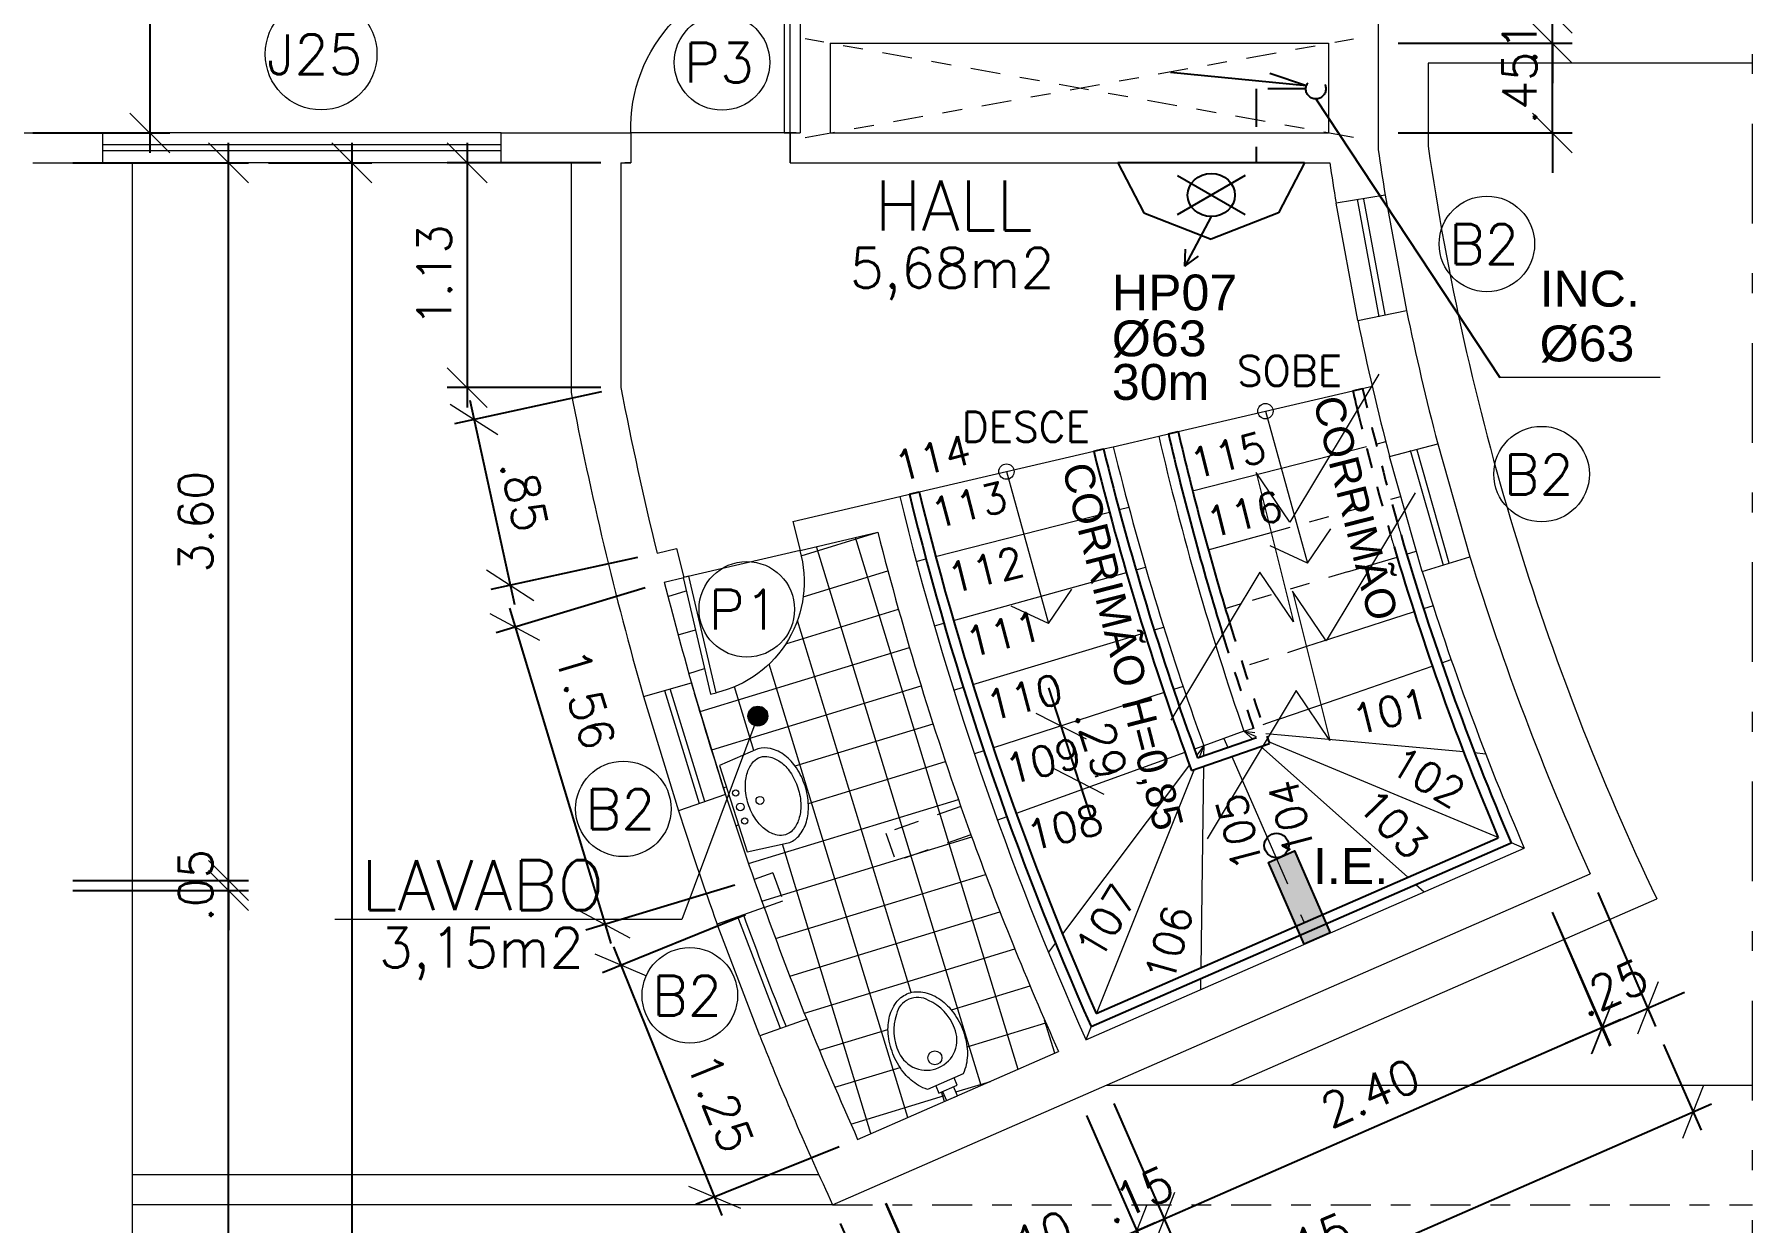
# Model space of a CAD drawing. Header units: millimetres. Extents: x 521 to 1055, y 261 to 520.
# Drawn here: x 581.7 to 590.32, y 303.7 to 309.66 of the extents above; entities that cross this region are included whole.
import ezdxf
from ezdxf.enums import TextEntityAlignment as Align

# ---------------------------------------------------------------- set-up
doc = ezdxf.new("R2010")
doc.units = ezdxf.units.MM
for name, pattern in [('CONTINU', [0]), ('DASHDOT', [1, 0.5, -0.25, 0, -0.25]), ('DASHDOTX2', [2, 1, -0.5, 0, -0.5]), ('DIVIDE2', [15.875, 6.35, -3.175, 0, -3.175, 0, -3.175]), ('HIDDEN', [9.525, 6.35, -3.175])]:
    doc.linetypes.add(name, pattern=pattern)
doc.layers.add('0.1', color=8, linetype='Continuous', lineweight=13)
doc.layers.add('ppci', color=8, linetype='Continuous')
doc.styles.add('80X50', font='romans.shx')
doc.styles.add('ROMANS', font='romans')
doc.styles.get("Standard").update_dxf_attribs({"font": 'romans.shx'})
doc.styles.add('STYLE1', font='sanss___.ttf')
doc.dimstyles.new('Fares Eng - 50', dxfattribs={"dimscale": 2, "dimtxt": 0.085, "dimasz": 0.1, "dimexe": 0.05, "dimexo": 0.05, "dimgap": 0.04, "dimtad": 1, "dimzin": 4, "dimdsep": 46, "dimtxsty": 'ROMANS', "dimblk1": 'OBLIQUE', "dimblk2": 'OBLIQUE', "dimsah": 1, "dimcen": 0.05, "dimdle": 0.05, "dimclrd": 8, "dimclre": 8, "dimclrt": 8, "dimaunit": 1, "dimadec": 0, "dimazin": 0, "dimtfac": 1, "dimtix": 1, "dimtmove": 2, "dimatfit": 0, "dimldrblk": 'OPEN90', "dimfxl": 1, "dimtolj": 1, "dimtzin": 0, "dimarcsym": 0})

# ---------------------------------------------------------------- blocks, each defined once
blk = doc.blocks.new('_OBLIQUE')
at = {"color": 0, "linetype": 'ByBlock'}
blk.add_line((-0.5, -0.5), (0.5, 0.5), dxfattribs=at)
blk = doc.blocks.new('*D1371')
at = {"layer": '0.1', "color": 8, "linetype": 'CONTINU', "lineweight": -2, "transparency": 16777216}
for p, q in [((586.8464, 306.1902), (586.7849, 306.3806)), ((586.9276, 306.2164), (586.9416, 306.221)), ((586.937, 305.9098), (586.8464, 306.1902)), ((586.937, 305.9098), (586.9984, 305.7195)), ((587.0181, 305.936), (587.0321, 305.9405))]:
    blk.add_line(p, q, dxfattribs=at)
at = {"layer": 'DEFPOINTS', "color": 0, "linetype": 'CONTINU', "lineweight": -2, "transparency": 16777216}
for p in [(586.8324, 306.1857), (586.8464, 306.1902), (586.923, 305.9053)]:
    blk.add_point(p, dxfattribs=at)
at = {"layer": '0.1', "color": 8, "linetype": 'CONTINU', "lineweight": -2, "transparency": 16777216, "xscale": 0.2, "yscale": 0.2, "zscale": 0.2}
for p, rotation in [((586.8464, 306.1902), 287.8981106747853), ((586.937, 305.9098), 107.8981106747853)]:
    blk.add_blockref('_OBLIQUE', p, dxfattribs=dict(at, rotation=rotation))
at = {"layer": '0.1', "color": 8, "linetype": 'CONTINU', "transparency": 16777216, "insert": (587.0487, 306.1007), "char_height": 0.17, "attachment_point": 5, "rotation": 287.89811, "style": 'ROMANS'}
blk.add_mtext('\\A1;.29', dxfattribs=at)
blk = doc.blocks.new('_Open90')
at = {"color": 0, "linetype": 'ByBlock', "lineweight": -2}
for p, q in [((-0.5, 0.5), (0, 0)), ((0, 0), (-1, 0)), ((0, 0), (-0.5, -0.5))]:
    blk.add_line(p, q, dxfattribs=at)
blk = doc.blocks.new('P60')
at = {"color": 252}
blk.add_lwpolyline([(-0.6, 0.0596), (0, 0.0596), (0, 0.03), (-0.6, 0.03)], close=True, dxfattribs=at)
at = {"color": 8}
blk.add_arc((-0.0289, 0.0596), 0.5711, 87.10254, 180, dxfattribs=at)
blk = doc.blocks.new('ÁREA')
for p in [(0.00005, 0.003762), (0, 0)]:
    blk.add_attdef('COMPARTIMENTO', text='', height=0.0025).set_placement(p, align=Align.CENTER)
at = {"color": 1}
for p in [(-0.00005, -0.003762), (-0.000099, -0.007523)]:
    blk.add_attdef('ÁREA', text='', height=0.002, dxfattribs=at).set_placement(p, align=Align.CENTER)
blk = doc.blocks.new('*D1445')
at = {"layer": '0.1', "color": 8, "linetype": 'CONTINU', "lineweight": -2, "transparency": 16777216}
for p, q in [((583.2879, 309.1145), (583.2879, 286.8645)), ((582.8692, 309.0145), (583.3879, 309.0145)), ((582.8692, 286.9645), (583.3879, 286.9645))]:
    blk.add_line(p, q, dxfattribs=at)
at = {"layer": 'DEFPOINTS', "color": 0, "linetype": 'CONTINU', "lineweight": -2, "transparency": 16777216}
for p in [(582.7692, 309.0145), (582.7692, 286.9645), (583.2879, 286.9645)]:
    blk.add_point(p, dxfattribs=at)
at = {"layer": '0.1', "color": 8, "linetype": 'CONTINU', "lineweight": -2, "transparency": 16777216, "xscale": 0.2, "yscale": 0.2, "zscale": 0.2}
for p, rotation in [((583.2879, 309.0145), 90), ((583.2879, 286.9645), 270)]:
    blk.add_blockref('_OBLIQUE', p, dxfattribs=dict(at, rotation=rotation))
at = {"layer": '0.1', "color": 8, "linetype": 'CONTINU', "transparency": 16777216, "insert": (583.1229, 297.9895), "char_height": 0.17, "attachment_point": 5, "rotation": 90, "style": 'ROMANS'}
blk.add_mtext('\\A1;22.05', dxfattribs=at)
blk = doc.blocks.new('*D1446')
at = {"layer": '0.1', "color": 8, "linetype": 'CONTINU', "lineweight": -2, "transparency": 16777216}
for p, q in [((586.9739, 304.235), (587.2666, 303.5652)), ((585.9659, 303.7945), (586.2587, 303.1246)), ((587.3182, 303.6968), (586.127, 303.1762))]:
    blk.add_line(p, q, dxfattribs=at)
at = {"layer": 'DEFPOINTS', "color": 0, "linetype": 'CONTINU', "lineweight": -2, "transparency": 16777216}
for p in [(586.9338, 304.3266), (585.9259, 303.8861), (586.2186, 303.2163)]:
    blk.add_point(p, dxfattribs=at)
at = {"layer": '0.1', "color": 8, "linetype": 'CONTINU', "lineweight": -2, "transparency": 16777216, "xscale": 0.2, "yscale": 0.2, "zscale": 0.2}
for p, rotation in [((587.2266, 303.6568), 23.6073275904079), ((586.2186, 303.2163), 203.6073275904079)]:
    blk.add_blockref('_OBLIQUE', p, dxfattribs=dict(at, rotation=rotation))
at = {"layer": '0.1', "color": 8, "linetype": 'CONTINU', "transparency": 16777216, "insert": (586.6565, 303.5877), "char_height": 0.17, "attachment_point": 5, "rotation": 23.60733, "style": 'ROMANS'}
blk.add_mtext('\\A1;1.10', dxfattribs=at)
blk = doc.blocks.new('*D1447')
at = {"layer": '0.1', "color": 8, "linetype": 'CONTINU', "lineweight": -2, "transparency": 16777216}
for p, q in [((586.9739, 304.235), (587.2666, 303.5652)), ((587.1113, 304.2951), (587.4041, 303.6252)), ((587.2266, 303.6568), (587.364, 303.7169)), ((587.364, 303.7169), (587.5473, 303.797)), ((587.2266, 303.6568), (587.0433, 303.5767))]:
    blk.add_line(p, q, dxfattribs=at)
at = {"layer": 'DEFPOINTS', "color": 0, "linetype": 'CONTINU', "lineweight": -2, "transparency": 16777216}
for p in [(586.9338, 304.3266), (587.0713, 304.3867), (587.364, 303.7169)]:
    blk.add_point(p, dxfattribs=at)
at = {"layer": '0.1', "color": 8, "linetype": 'CONTINU', "lineweight": -2, "transparency": 16777216, "xscale": 0.2, "yscale": 0.2, "zscale": 0.2}
for p, rotation in [((587.364, 303.7169), 203.6073275903514), ((587.2266, 303.6568), 23.60732759035138)]:
    blk.add_blockref('_OBLIQUE', p, dxfattribs=dict(at, rotation=rotation))
at = {"layer": '0.1', "color": 8, "linetype": 'CONTINU', "transparency": 16777216, "insert": (587.2292, 303.838), "char_height": 0.17, "attachment_point": 5, "rotation": 23.60733, "style": 'ROMANS'}
blk.add_mtext('\\A1;.15', dxfattribs=at)
blk = doc.blocks.new('*D1448')
at = {"layer": '0.1', "color": 8, "linetype": 'CONTINU', "lineweight": -2, "transparency": 16777216}
for p, q in [((585.9666, 303.7948), (586.2649, 303.126)), ((585.7383, 303.6929), (586.0365, 303.0242)), ((586.2241, 303.2173), (586.4068, 303.2988)), ((586.2241, 303.2173), (585.9958, 303.1155)), ((585.9958, 303.1155), (585.8131, 303.034))]:
    blk.add_line(p, q, dxfattribs=at)
at = {"layer": 'DEFPOINTS', "color": 0, "linetype": 'CONTINU', "lineweight": -2, "transparency": 16777216}
for p in [(585.9259, 303.8861), (585.6976, 303.7843), (585.9958, 303.1155)]:
    blk.add_point(p, dxfattribs=at)
at = {"layer": '0.1', "color": 8, "linetype": 'CONTINU', "lineweight": -2, "transparency": 16777216, "xscale": 0.2, "yscale": 0.2, "zscale": 0.2}
for p, rotation in [((586.2241, 303.2173), 204.0350985561813), ((585.9958, 303.1155), 24.03509855618129)]:
    blk.add_blockref('_OBLIQUE', p, dxfattribs=dict(at, rotation=rotation))
at = {"layer": '0.1', "color": 8, "linetype": 'CONTINU', "transparency": 16777216, "insert": (586.0428, 303.3171), "char_height": 0.17, "attachment_point": 5, "rotation": 24.0351, "style": 'ROMANS'}
blk.add_mtext('\\A1;.25', dxfattribs=at)
blk = doc.blocks.new('*D1449')
at = {"layer": '0.1', "color": 8, "linetype": 'CONTINU', "lineweight": -2, "transparency": 16777216}
for p, q in [((589.3105, 305.2562), (589.6032, 304.5863)), ((587.2724, 303.6768), (589.6548, 304.718)), ((587.1113, 304.2951), (587.4041, 303.6252))]:
    blk.add_line(p, q, dxfattribs=at)
at = {"layer": 'DEFPOINTS', "color": 0, "linetype": 'CONTINU', "lineweight": -2, "transparency": 16777216}
for p in [(589.2704, 305.3478), (589.5632, 304.678), (587.0713, 304.3867)]:
    blk.add_point(p, dxfattribs=at)
at = {"layer": '0.1', "color": 8, "linetype": 'CONTINU', "lineweight": -2, "transparency": 16777216, "xscale": 0.2, "yscale": 0.2, "zscale": 0.2}
for p, rotation in [((589.5632, 304.678), 23.60732759040609), ((587.364, 303.7169), 203.6073275904061)]:
    blk.add_blockref('_OBLIQUE', p, dxfattribs=dict(at, rotation=rotation))
at = {"layer": '0.1', "color": 8, "linetype": 'CONTINU', "transparency": 16777216, "insert": (588.3975, 304.3486), "char_height": 0.17, "attachment_point": 5, "rotation": 23.60733, "style": 'ROMANS'}
blk.add_mtext('\\A1;2.40', dxfattribs=at)
blk = doc.blocks.new('*D1450')
at = {"layer": '0.1', "color": 8, "linetype": 'CONTINU', "lineweight": -2, "transparency": 16777216}
for p, q in [((589.5396, 305.3549), (589.8295, 304.6826)), ((589.31, 305.256), (589.5999, 304.5836)), ((589.7899, 304.7744), (589.9735, 304.8536)), ((589.5603, 304.6755), (589.7899, 304.7744)), ((589.5603, 304.6755), (589.3767, 304.5963))]:
    blk.add_line(p, q, dxfattribs=at)
at = {"layer": 'DEFPOINTS', "color": 0, "linetype": 'CONTINU', "lineweight": -2, "transparency": 16777216}
for p in [(589.5, 305.4468), (589.2704, 305.3478), (589.7899, 304.7744)]:
    blk.add_point(p, dxfattribs=at)
at = {"layer": '0.1', "color": 8, "linetype": 'CONTINU', "lineweight": -2, "transparency": 16777216, "xscale": 0.2, "yscale": 0.2, "zscale": 0.2}
for p, rotation in [((589.7899, 304.7744), 203.3250614767687), ((589.5603, 304.6755), 23.32506147676869)]:
    blk.add_blockref('_OBLIQUE', p, dxfattribs=dict(at, rotation=rotation))
at = {"layer": '0.1', "color": 8, "linetype": 'CONTINU', "transparency": 16777216, "insert": (589.6098, 304.8765), "char_height": 0.17, "attachment_point": 5, "rotation": 23.32506, "style": 'ROMANS'}
blk.add_mtext('\\A1;.25', dxfattribs=at)
blk = doc.blocks.new('*D1451')
at = {"layer": '0.1', "color": 8, "linetype": 'CONTINU', "lineweight": -2, "transparency": 16777216}
for p, q in [((589.8695, 304.591), (590.0574, 304.1614)), ((586.1328, 302.5545), (590.1089, 304.2931)), ((586.0766, 302.9325), (586.2644, 302.5029))]:
    blk.add_line(p, q, dxfattribs=at)
at = {"layer": 'DEFPOINTS', "color": 0, "linetype": 'CONTINU', "lineweight": -2, "transparency": 16777216}
for p in [(589.8295, 304.6826), (590.0173, 304.253), (586.0365, 303.0242)]:
    blk.add_point(p, dxfattribs=at)
at = {"layer": '0.1', "color": 8, "linetype": 'CONTINU', "lineweight": -2, "transparency": 16777216, "xscale": 0.2, "yscale": 0.2, "zscale": 0.2}
for p, rotation in [((590.0173, 304.253), 23.61734848958396), ((586.2244, 302.5945), 203.617348489584)]:
    blk.add_blockref('_OBLIQUE', p, dxfattribs=dict(at, rotation=rotation))
at = {"layer": '0.1', "color": 8, "linetype": 'CONTINU', "transparency": 16777216, "insert": (588.0547, 303.575), "char_height": 0.17, "attachment_point": 5, "rotation": 23.61735, "style": 'ROMANS'}
blk.add_mtext('\\A1;4.15', dxfattribs=at)
blk = doc.blocks.new('*D1655')
at = {"layer": '0.1', "color": 8, "linetype": 'CONTINU', "lineweight": -2, "transparency": 16777216}
for p, q in [((583.8668, 309.1145), (583.8668, 307.7871)), ((584.5377, 309.0145), (583.7668, 309.0145)), ((584.5377, 307.8871), (583.7668, 307.8871))]:
    blk.add_line(p, q, dxfattribs=at)
at = {"layer": 'DEFPOINTS', "color": 0, "linetype": 'CONTINU', "lineweight": -2, "transparency": 16777216}
for p in [(584.6377, 309.0145), (583.8668, 307.8871), (584.6377, 307.8871)]:
    blk.add_point(p, dxfattribs=at)
at = {"layer": '0.1', "color": 8, "linetype": 'CONTINU', "lineweight": -2, "transparency": 16777216, "xscale": 0.2, "yscale": 0.2, "zscale": 0.2}
for p, rotation in [((583.8668, 309.0145), 90), ((583.8668, 307.8871), 270)]:
    blk.add_blockref('_OBLIQUE', p, dxfattribs=dict(at, rotation=rotation))
at = {"layer": '0.1', "color": 8, "linetype": 'CONTINU', "transparency": 16777216, "insert": (583.7018, 308.4508), "char_height": 0.17, "attachment_point": 5, "rotation": 90, "style": 'ROMANS'}
blk.add_mtext('\\A1;1.13', dxfattribs=at)
blk = doc.blocks.new('*D1656')
at = {"layer": '0.1', "color": 8, "linetype": 'CONTINU', "lineweight": -2, "transparency": 16777216}
for p, q in [((584.54, 307.8657), (583.8033, 307.7046)), ((583.8796, 307.8237), (584.1039, 306.7982)), ((584.7216, 307.0356), (583.9848, 306.8745))]:
    blk.add_line(p, q, dxfattribs=at)
at = {"layer": 'DEFPOINTS', "color": 0, "linetype": 'CONTINU', "lineweight": -2, "transparency": 16777216}
for p in [(584.6377, 307.8871), (584.8193, 307.057), (584.0825, 306.8959)]:
    blk.add_point(p, dxfattribs=at)
at = {"layer": '0.1', "color": 8, "linetype": 'CONTINU', "lineweight": -2, "transparency": 16777216, "xscale": 0.2, "yscale": 0.2, "zscale": 0.2}
for p, rotation in [((583.901, 307.726), 102.3347759635449), ((584.0825, 306.8959), 282.3347759635448)]:
    blk.add_blockref('_OBLIQUE', p, dxfattribs=dict(at, rotation=rotation))
at = {"layer": '0.1', "color": 8, "linetype": 'CONTINU', "transparency": 16777216, "insert": (584.1529, 307.3462), "char_height": 0.17, "attachment_point": 5, "rotation": 282.33478, "style": 'ROMANS'}
blk.add_mtext('\\A1;.85', dxfattribs=at)
blk = doc.blocks.new('*D1657')
at = {"layer": '0.1', "color": 8, "linetype": 'CONTINU', "lineweight": -2, "transparency": 16777216}
for p, q in [((589.3113, 309.6145), (589.3113, 309.8145)), ((588.5377, 309.6145), (589.4113, 309.6145)), ((589.3113, 309.1645), (589.3113, 309.6145)), ((588.5377, 309.1645), (589.4113, 309.1645)), ((589.3113, 309.1645), (589.3113, 308.9645))]:
    blk.add_line(p, q, dxfattribs=at)
at = {"layer": 'DEFPOINTS', "color": 0, "linetype": 'CONTINU', "lineweight": -2, "transparency": 16777216}
for p in [(588.4377, 309.6145), (589.3113, 309.6145), (588.4377, 309.1645)]:
    blk.add_point(p, dxfattribs=at)
at = {"layer": '0.1', "color": 8, "linetype": 'CONTINU', "lineweight": -2, "transparency": 16777216, "xscale": 0.2, "yscale": 0.2, "zscale": 0.2}
for p, rotation in [((589.3113, 309.6145), 270), ((589.3113, 309.1645), 90)]:
    blk.add_blockref('_OBLIQUE', p, dxfattribs=dict(at, rotation=rotation))
at = {"layer": '0.1', "color": 8, "linetype": 'CONTINU', "transparency": 16777216, "insert": (589.1463, 309.3895), "char_height": 0.17, "attachment_point": 5, "rotation": 90, "style": 'ROMANS'}
blk.add_mtext('\\A1;.45', dxfattribs=at)
blk = doc.blocks.new('*D1452')
at = {"layer": '0.1', "color": 8, "linetype": 'CONTINU', "lineweight": -2, "transparency": 16777216}
for p, q in [((589.3113, 309.7645), (589.3113, 309.9645)), ((588.5377, 309.7645), (589.4113, 309.7645)), ((589.3113, 309.6145), (589.3113, 309.7645)), ((588.5377, 309.6145), (589.4113, 309.6145)), ((589.3113, 309.6145), (589.3113, 309.4145))]:
    blk.add_line(p, q, dxfattribs=at)
at = {"layer": 'DEFPOINTS', "color": 0, "linetype": 'CONTINU', "lineweight": -2, "transparency": 16777216}
for p in [(588.4377, 309.7645), (589.3113, 309.7645), (588.4377, 309.6145)]:
    blk.add_point(p, dxfattribs=at)
at = {"layer": '0.1', "color": 8, "linetype": 'CONTINU', "lineweight": -2, "transparency": 16777216, "xscale": 0.2, "yscale": 0.2, "zscale": 0.2}
for p, rotation in [((589.3113, 309.7645), 270), ((589.3113, 309.6145), 90)]:
    blk.add_blockref('_OBLIQUE', p, dxfattribs=dict(at, rotation=rotation))
at = {"layer": '0.1', "color": 8, "linetype": 'CONTINU', "transparency": 16777216, "insert": (589.1463, 309.6895), "char_height": 0.17, "attachment_point": 5, "rotation": 90, "style": 'ROMANS'}
blk.add_mtext('\\A1;.15', dxfattribs=at)
blk = doc.blocks.new('*D1658')
at = {"layer": '0.1', "color": 8, "linetype": 'CONTINU', "lineweight": -2, "transparency": 16777216}
for p, q in [((582.2744, 312.6145), (582.2744, 309.0645)), ((581.6877, 312.5145), (582.3744, 312.5145)), ((581.6877, 309.1645), (582.3744, 309.1645))]:
    blk.add_line(p, q, dxfattribs=at)
at = {"layer": 'DEFPOINTS', "color": 0, "linetype": 'CONTINU', "lineweight": -2, "transparency": 16777216}
for p in [(581.5877, 312.5145), (581.5877, 309.1645), (582.2744, 309.1645)]:
    blk.add_point(p, dxfattribs=at)
at = {"layer": '0.1', "color": 8, "linetype": 'CONTINU', "lineweight": -2, "transparency": 16777216, "xscale": 0.2, "yscale": 0.2, "zscale": 0.2}
for p, rotation in [((582.2744, 312.5145), 90), ((582.2744, 309.1645), 270)]:
    blk.add_blockref('_OBLIQUE', p, dxfattribs=dict(at, rotation=rotation))
at = {"layer": '0.1', "color": 8, "linetype": 'CONTINU', "transparency": 16777216, "insert": (582.1094, 310.8395), "char_height": 0.17, "attachment_point": 5, "rotation": 90, "style": 'ROMANS'}
blk.add_mtext('\\A1;3.35', dxfattribs=at)
blk = doc.blocks.new('*D1750')
at = {"layer": '0.1', "color": 8, "linetype": 'CONTINU', "lineweight": -2, "transparency": 16777216}
for p, q in [((582.6692, 301.1145), (582.6692, 305.4645)), ((581.8877, 305.3645), (582.7692, 305.3645)), ((581.8877, 301.2145), (582.7692, 301.2145))]:
    blk.add_line(p, q, dxfattribs=at)
at = {"layer": 'DEFPOINTS', "color": 0, "linetype": 'CONTINU', "lineweight": -2, "transparency": 16777216}
for p in [(581.7877, 305.3645), (582.6692, 305.3645), (581.7877, 301.2145)]:
    blk.add_point(p, dxfattribs=at)
at = {"layer": '0.1', "color": 8, "linetype": 'CONTINU', "lineweight": -2, "transparency": 16777216, "xscale": 0.2, "yscale": 0.2, "zscale": 0.2}
for p, rotation in [((582.6692, 305.3645), 90), ((582.6692, 301.2145), 270)]:
    blk.add_blockref('_OBLIQUE', p, dxfattribs=dict(at, rotation=rotation))
at = {"layer": '0.1', "color": 8, "linetype": 'CONTINU', "transparency": 16777216, "insert": (582.5042, 303.2895), "char_height": 0.17, "attachment_point": 5, "rotation": 90, "style": 'ROMANS'}
blk.add_mtext('\\A1;4.15', dxfattribs=at)
blk = doc.blocks.new('*D1751')
at = {"layer": '0.1', "color": 8, "linetype": 'CONTINU', "lineweight": -2, "transparency": 16777216}
for p, q in [((582.6692, 305.4145), (582.6692, 305.6145)), ((581.8877, 305.4145), (582.7692, 305.4145)), ((581.8877, 305.3645), (582.7692, 305.3645)), ((582.6692, 305.3645), (582.6692, 305.4145)), ((582.6692, 305.3645), (582.6692, 305.1645))]:
    blk.add_line(p, q, dxfattribs=at)
at = {"layer": 'DEFPOINTS', "color": 0, "linetype": 'CONTINU', "lineweight": -2, "transparency": 16777216}
for p in [(581.7877, 305.4145), (581.7877, 305.3645), (582.6692, 305.4145)]:
    blk.add_point(p, dxfattribs=at)
at = {"layer": '0.1', "color": 8, "linetype": 'CONTINU', "lineweight": -2, "transparency": 16777216, "xscale": 0.2, "yscale": 0.2, "zscale": 0.2}
for p, rotation in [((582.6692, 305.4145), 270), ((582.6692, 305.3645), 90)]:
    blk.add_blockref('_OBLIQUE', p, dxfattribs=dict(at, rotation=rotation))
at = {"layer": '0.1', "color": 8, "linetype": 'CONTINU', "transparency": 16777216, "insert": (582.5042, 305.3895), "char_height": 0.17, "attachment_point": 5, "rotation": 90, "style": 'ROMANS'}
blk.add_mtext('\\A1;.05', dxfattribs=at)
blk = doc.blocks.new('*D1752')
at = {"layer": '0.1', "color": 8, "linetype": 'CONTINU', "lineweight": -2, "transparency": 16777216}
for p, q in [((582.6692, 305.3145), (582.6692, 309.1145)), ((581.8877, 309.0145), (582.7692, 309.0145)), ((581.8877, 305.4145), (582.7692, 305.4145))]:
    blk.add_line(p, q, dxfattribs=at)
at = {"layer": 'DEFPOINTS', "color": 0, "linetype": 'CONTINU', "lineweight": -2, "transparency": 16777216}
for p in [(581.7877, 309.0145), (582.6692, 309.0145), (581.7877, 305.4145)]:
    blk.add_point(p, dxfattribs=at)
at = {"layer": '0.1', "color": 8, "linetype": 'CONTINU', "lineweight": -2, "transparency": 16777216, "xscale": 0.2, "yscale": 0.2, "zscale": 0.2}
for p, rotation in [((582.6692, 309.0145), 90), ((582.6692, 305.4145), 270)]:
    blk.add_blockref('_OBLIQUE', p, dxfattribs=dict(at, rotation=rotation))
at = {"layer": '0.1', "color": 8, "linetype": 'CONTINU', "transparency": 16777216, "insert": (582.5042, 307.2145), "char_height": 0.17, "attachment_point": 5, "rotation": 90, "style": 'ROMANS'}
blk.add_mtext('\\A1;3.60', dxfattribs=at)
blk = doc.blocks.new('*D1803')
at = {"layer": '0.1', "color": 8, "linetype": 'CONTINU', "lineweight": -2, "transparency": 16777216}
for p, q in [((584.7598, 306.8825), (584.0117, 306.6565)), ((584.0785, 306.7811), (584.5869, 305.0983)), ((585.2104, 305.3912), (584.4623, 305.1651))]:
    blk.add_line(p, q, dxfattribs=at)
at = {"layer": 'DEFPOINTS', "color": 0, "linetype": 'CONTINU', "lineweight": -2, "transparency": 16777216}
for p in [(584.8555, 306.9114), (585.3061, 305.4201), (584.558, 305.1941)]:
    blk.add_point(p, dxfattribs=at)
at = {"layer": '0.1', "color": 8, "linetype": 'CONTINU', "lineweight": -2, "transparency": 16777216, "xscale": 0.2, "yscale": 0.2, "zscale": 0.2}
for p, rotation in [((584.1074, 306.6854), 106.8125133954057), ((584.558, 305.1941), 286.8125133954057)]:
    blk.add_blockref('_OBLIQUE', p, dxfattribs=dict(at, rotation=rotation))
at = {"layer": '0.1', "color": 8, "linetype": 'CONTINU', "transparency": 16777216, "insert": (584.4595, 306.3245), "char_height": 0.17, "attachment_point": 5, "rotation": 286.81251, "style": 'ROMANS'}
blk.add_mtext('\\A1;1.56', dxfattribs=at)
blk = doc.blocks.new('*D1804')
at = {"layer": '0.1', "color": 8, "linetype": 'CONTINU', "lineweight": -2, "transparency": 16777216}
for p, q in [((585.2638, 305.2415), (584.5455, 304.9518)), ((584.6008, 305.082), (585.1448, 303.7328)), ((585.733, 304.0778), (585.0147, 303.7881))]:
    blk.add_line(p, q, dxfattribs=at)
at = {"layer": 'DEFPOINTS', "color": 0, "linetype": 'CONTINU', "lineweight": -2, "transparency": 16777216}
for p in [(585.3565, 305.2788), (585.8258, 304.1152), (585.1074, 303.8255)]:
    blk.add_point(p, dxfattribs=at)
at = {"layer": '0.1', "color": 8, "linetype": 'CONTINU', "lineweight": -2, "transparency": 16777216, "xscale": 0.2, "yscale": 0.2, "zscale": 0.2}
for p, rotation in [((584.6382, 304.9892), 111.9601388163917), ((585.1074, 303.8255), 291.9601388163917)]:
    blk.add_blockref('_OBLIQUE', p, dxfattribs=dict(at, rotation=rotation))
at = {"layer": '0.1', "color": 8, "linetype": 'CONTINU', "transparency": 16777216, "insert": (585.1358, 304.2996), "char_height": 0.17, "attachment_point": 5, "rotation": 291.96014, "style": 'ROMANS'}
blk.add_mtext('\\A1;1.25', dxfattribs=at)
blk = doc.blocks.new('Vaso')
for points in [[(0.03, -0.05), (0.03, 0), (-0.03, 0), (-0.03, -0.05)], [(0.05, -0.09), (0.05, -0.05), (-0.05, -0.05), (-0.05, -0.09)]]:
    blk.add_lwpolyline(points)
for points in [[(0.1829, -0.31, -0.071776), (0.168, -0.4129, -0.083144), (0.1287, -0.4938, -0.106699), (0.0652, -0.5518, -0.132564), (-0.0021, -0.57, -0.132564), (-0.0694, -0.5518, -0.106699), (-0.1329, -0.4938, -0.083144), (-0.1722, -0.4129, -0.071776), (-0.1871, -0.31, -0.071776), (-0.1722, -0.2071, -0.083144), (-0.1329, -0.1262, -0.060171), (-0.1, -0.09), (0.0958, -0.09, -0.060171), (0.1287, -0.1262, -0.083144), (0.168, -0.2071, -0.071776)], [(-0.0876, -0.4972, 0.2474), (0, -0.5413, 0.2474), (0.0876, -0.4972, 0.197858), (0.1521, -0.3175, 0.418329), (0, -0.1675, 0.418329), (-0.1521, -0.3175, 0.197858)]]:
    blk.add_lwpolyline(points, format="xyb", close=True)
blk.add_circle((-0.0021, -0.22), 0.0352)
blk = doc.blocks.new('Cuba-emp')
blk.add_lwpolyline([(0.21, 0.2482), (0, 0.2274), (0, -0.2274), (0.21, -0.2482, 0.137816), (0.2706, -0.2312, 0.107041), (0.3288, -0.1757, 0.080751), (0.3645, -0.099, 0.068643), (0.378, -0.0007, 0.068643), (0.3645, 0.0976, 0.080751), (0.3288, 0.1743, 0.107041), (0.2706, 0.2298, 0.115752), (0.21, 0.2482)], format="xyb")
blk.add_lwpolyline([(0.21, 0.2045, -0.131827), (0.2501, 0.1937, -0.106633), (0.2967, 0.1515, -0.083482), (0.3283, 0.0871, -0.072232), (0.3409, 0, -0.072232), (0.3283, -0.0871, -0.083482), (0.2967, -0.1515, -0.106633), (0.2501, -0.1937, -0.131827), (0.21, -0.2045, -0.131827), (0.1699, -0.1937, -0.106633), (0.1233, -0.1515, -0.083482), (0.0918, -0.0871, -0.072232), (0.0791, 0, -0.072232), (0.0918, 0.0871, -0.083482), (0.1233, 0.1515, -0.106633), (0.1699, 0.1937, -0.131827)], format="xyb", close=True)
for centre, radius in [((0.0358, 0.0711), 0.0155), ((0.0365, -0.0023), 0.0193), ((0.0365, -0.0023), 0.0193), ((0.1403, -0.0014), 0.0198), ((0.0358, -0.0757), 0.0155)]:
    blk.add_circle(centre, radius)
blk = doc.blocks.new('P80')
for points in [[(0, 0.86), (0, 0.83), (0.15, 0.83), (0.15, 0.86)], [(0, 0), (0, 0.03), (0.15, 0.03), (0.15, 0)]]:
    blk.add_lwpolyline(points)
blk.add_lwpolyline([(-0.8, 0.06), (0, 0.06), (0, 0.03), (-0.8, 0.03)], close=True)
at = {"color": 8}
blk.add_arc((-0.0251, 0.0555), 0.7749, 88.14082, 179.6698, dxfattribs=at)

msp = doc.modelspace()

# ---------------------------------------------------------------- hatches: boundary and pattern name
at = {"layer": '0.1', "linetype": 'CONTINU'}
h = msp.add_hatch(dxfattribs=at)
h.set_pattern_fill('_USER', color=8, scale=0.2, angle=17, style=0, double=1, pattern_type=0)
h.set_pattern_definition([(17, (584.85552, 304.11516), (-0.058474, 0.191261), []), (107, (584.85552, 304.11516), (-0.191261, -0.058474), [])])
h.paths.add_polyline_path([(585.92699, 307.16131), (585.53505, 307.06991, -0.429104), (585.11581, 306.35604), (585.08698, 306.34932), (584.95072, 306.93364), (584.92151, 306.92683), (584.85552, 306.91144, 0.0075426), (584.9917, 306.40676), (585.16225, 305.84654, 0.0003492), (585.16971, 305.82352), (585.17835, 305.84663), (585.13194, 305.99078), (585.25178, 306.0429), (585.30767, 306.19231, -0.3128508), (585.27529, 306.23899, -1), (585.37497, 306.23899, -0.5234024), (585.30767, 306.19231), (585.25178, 306.0429), (585.32546, 306.07494, -0.1157522), (585.38877, 306.07597, -0.1070412), (585.46121, 306.04102, -0.0807505), (585.51864, 305.97898, -0.0686428), (585.5617, 305.88952, -0.0686428), (585.57893, 305.79175, -0.0807505), (585.56849, 305.70785, -0.1070412), (585.53006, 305.6372, -0.1378156), (585.47761, 305.60243), (585.27134, 305.55786), (585.17835, 305.84663), (585.16971, 305.82352, 0.0061443), (585.30613, 305.42012), (585.40046, 305.45332), (585.45087, 305.31205), (585.35654, 305.27885, 0.0086605), (585.57044, 304.71805, 0.0094474), (585.82576, 304.11516), (586.27195, 304.31017), (586.25192, 304.35598), (586.2336, 304.34797), (586.21758, 304.38462), (586.17562, 304.36629, -0.060172), (586.13098, 304.38623, -0.0831447), (586.06254, 304.44461, -0.0717749), (586.0077, 304.53299, -0.0717749), (585.98009, 304.63327, -0.0831455), (585.98373, 304.72315, -0.1066992), (586.01873, 304.80175, -0.1325636), (586.0731, 304.84532, -0.1325636), (586.14201, 304.85562, -0.1066992), (586.22346, 304.82793, -0.0831455), (586.2919, 304.76955, -0.0717749), (586.34674, 304.68116, -0.0717749), (586.37435, 304.58088, -0.0831447), (586.37071, 304.491, -0.060172), (586.35503, 304.44469), (586.30921, 304.42467), (586.32523, 304.38802), (586.3069, 304.38001), (586.32693, 304.33419), (586.83373, 304.55569, -0.0180892), (586.3942, 305.64404), (586.01685, 305.51124), (585.96644, 305.65252), (586.34375, 305.78531, -0.022161)])
h.paths.add_polyline_path([(586.3942, 305.64404, -0.002311), (586.34375, 305.78531), (585.96644, 305.65252), (586.01685, 305.51124)], flags=17)
h.paths.add_polyline_path([(585.40046, 305.45332), (585.30613, 305.42012, 0.0021643), (585.35654, 305.27885), (585.45087, 305.31205)], flags=17)
msp.add_hatch(color=8, dxfattribs=at).paths.add_polyline_path([(585.37497, 306.23899, 1), (585.27529, 306.23899, 1)])
at = {"layer": 'ppci'}
msp.add_hatch(color=10, dxfattribs=at).paths.add_polyline_path([(588.01713, 305.56238), (587.88656, 305.50531), (588.06618, 305.09432), (588.19675, 305.15138)])

# ---------------------------------------------------------------- linework, layer by layer
at = {"layer": '0.1', "color": 8, "linetype": 'DASHDOTX2', "ltscale": 0.5}
msp.add_line((590.3161, 277.91074), (590.3161, 340.92222), dxfattribs=at)
at = {"layer": '0.1', "color": 7}
for p, q in [((585.53774, 310.33948), (585.53774, 309.16448)), ((588.43774, 309.76448), (588.43774, 309.08048)), ((585.68774, 309.61448), (588.18774, 309.61448)), ((585.68774, 309.61448), (585.68774, 309.16448)), ((588.18774, 309.61448), (588.18774, 309.16448)), ((581.58774, 309.16448), (582.03774, 309.16448)), ((582.03774, 309.16448), (582.03774, 309.01448)), ((584.03774, 309.01448), (584.03774, 309.16448)), ((584.03774, 309.16448), (584.68774, 309.16448)), ((584.68774, 309.16448), (584.68774, 309.01448)), ((585.48774, 309.01448), (585.48774, 309.16448)), ((585.48774, 309.16448), (585.53774, 309.16448)), ((585.68774, 309.16448), (588.18774, 309.16448)), ((581.68774, 309.01448), (582.03774, 309.01448)), ((584.03774, 309.01448), (584.38774, 309.01448)), ((584.38774, 309.01448), (584.38774, 307.86328)), ((584.63774, 309.01448), (584.68774, 309.01448)), ((584.63774, 309.01448), (584.63774, 307.88711)), ((585.48774, 309.01448), (588.19472, 309.01448)), ((588.47262, 308.8532), (588.22584, 308.81318)), ((588.33486, 308.22302), (588.57964, 308.27379)), ((587.10801, 307.59074), (587.33613, 307.64394)), ((588.49452, 307.54124), (588.73641, 307.60443)), ((585.50105, 307.216), (586.03667, 307.34091)), ((585.50105, 307.216), (585.53731, 307.07043)), ((584.81926, 307.05701), (584.91666, 307.07972)), ((584.91666, 307.07972), (584.95292, 306.93416)), ((585.53731, 307.07043), (585.92699, 307.16131)), ((588.6589, 306.96404), (588.89778, 307.03775)), ((584.85552, 306.91144), (584.95292, 306.93416)), ((584.75134, 306.338), (584.9917, 306.40676)), ((587.76389, 306.16267), (587.56219, 306.0899)), ((585.16225, 305.84654), (584.92635, 305.76352)), ((586.97118, 304.61576), (589.1703, 305.57686)), ((585.70011, 303.78741), (589.50047, 305.44833)), ((585.35654, 305.27885), (585.12071, 305.19585)), ((585.57044, 304.71805), (585.3344, 304.63498)), ((585.82576, 304.11516), (586.83373, 304.55569))]:
    msp.add_line(p, q, dxfattribs=at)
at = {"layer": '0.1', "color": 8, "linetype": 'DASHDOT', "ltscale": 0.3}
for p, q in [((585.56274, 309.14198), (588.31274, 309.63698)), ((588.31274, 309.14198), (585.56274, 309.63698))]:
    msp.add_line(p, q, dxfattribs=at)
at = {"layer": '0.1', "color": 8}
for p, q in [((590.3161, 309.51448), (588.68774, 309.51448)), ((588.68774, 309.51448), (588.68774, 309.09857)), ((587.87176, 307.76884), (588.08343, 307.00622)), ((586.57234, 307.46582), (586.78401, 306.7032)), ((588.08343, 307.00622), (588.19907, 307.17816)), ((588.08343, 307.00622), (587.89571, 307.09397)), ((586.78401, 306.7032), (586.89965, 306.87514)), ((586.78401, 306.7032), (586.59629, 306.79095)), ((585.16225, 305.84654), (584.9917, 306.40676)), ((585.0584, 305.80999), (584.88592, 306.3765)), ((587.69725, 304.38741), (589.83501, 305.32171)), ((587.07297, 304.38741), (590.3161, 304.38741)), ((585.63151, 303.93741), (582.18774, 303.93741)), ((585.70011, 303.78741), (582.18774, 303.78741))]:
    msp.add_line(p, q, dxfattribs=at)
at = {"layer": '0.1', "color": 8, "linetype": 'CONTINU', "lineweight": -2}
msp.add_line((588.12459, 309.33567), (589.047, 307.93746), dxfattribs=at)
at = {"layer": '0.1', "color": 8, "linetype": 'CONTINU'}
for p, q in [((584.03774, 309.16448), (582.03774, 309.16448)), ((585.48774, 309.16448), (584.68774, 309.16448)), ((584.03774, 309.10448), (582.03774, 309.10448)), ((584.03774, 309.07448), (582.03774, 309.07448)), ((584.03774, 309.01448), (582.03774, 309.01448)), ((582.18774, 288.11448), (582.18774, 309.01448)), ((588.33486, 308.22302), (588.22584, 308.81318)), ((588.44303, 308.243), (588.33401, 308.83316)), ((588.36445, 308.83322), (588.47147, 308.25381)), ((588.47262, 308.8532), (588.57964, 308.27379)), ((587.43352, 307.66665), (588.31, 307.87104)), ((588.35869, 307.8824), (588.40739, 307.89375)), ((589.85218, 307.93746), (589.047, 307.93746)), ((587.33613, 307.64394), (587.38482, 307.65529)), ((588.42663, 307.60418), (588.47508, 307.61654)), ((588.73641, 307.60443), (588.89778, 307.03775)), ((586.13407, 307.36362), (587.01061, 307.56803)), ((587.05931, 307.57938), (587.10801, 307.59074)), ((587.50615, 307.36921), (588.37818, 307.59181)), ((588.6589, 306.96404), (588.49452, 307.54124)), ((588.76469, 306.99417), (588.60032, 307.57136)), ((588.63061, 307.57431), (588.79199, 307.00763)), ((586.03667, 307.34091), (586.08537, 307.35226)), ((588.50044, 307.32708), (588.54861, 307.34045)), ((586.21706, 307.04016), (587.08916, 307.26277)), ((587.13761, 307.27514), (587.18606, 307.28751)), ((587.58504, 307.073), (587.90012, 307.16046)), ((585.53731, 307.07043), (584.95292, 306.93416)), ((586.12016, 307.01542), (586.16861, 307.02779)), ((588.28328, 306.96239), (588.53214, 307.03708)), ((588.58003, 307.05145), (588.62792, 307.06583)), ((586.30687, 306.71824), (587.17415, 306.95896)), ((587.22233, 306.97233), (587.27052, 306.9857)), ((587.67013, 306.77837), (587.74716, 306.80149)), ((588.61773, 306.7623), (588.2444, 306.64173)), ((588.71289, 306.79303), (588.66531, 306.77767)), ((586.21051, 306.69149), (586.25869, 306.70487)), ((586.40342, 306.39821), (587.2655, 306.65694)), ((587.31339, 306.67131), (587.36128, 306.68568)), ((588.2444, 306.64173), (588.07699, 306.58766)), ((588.28448, 306.34283), (588.7089, 306.48971)), ((588.75616, 306.50606), (588.80341, 306.52242)), ((584.75134, 306.338), (584.92635, 305.76352)), ((584.85711, 306.36826), (585.03021, 305.80007)), ((586.30763, 306.36946), (586.35552, 306.38384)), ((587.36307, 306.3571), (586.50656, 306.08049)), ((587.45824, 306.38783), (587.41065, 306.37247)), ((588.01266, 306.24876), (588.28448, 306.34283)), ((585.32513, 306.23899), (584.94328, 305.21825)), ((587.93956, 306.22346), (587.8584, 306.19538)), ((587.93956, 306.22346), (588.01266, 306.24876)), ((587.76389, 306.16267), (587.81114, 306.17903)), ((587.76389, 306.16267), (587.8258, 306.13689)), ((587.76389, 306.16267), (587.81857, 306.15762)), ((587.76389, 306.16267), (587.80665, 306.12456)), ((587.87329, 306.15256), (587.95058, 306.14542)), ((587.95058, 306.14542), (588.86529, 306.06088)), ((586.45898, 306.06512), (586.41139, 306.04975)), ((587.46812, 306.05597), (586.62153, 305.75055)), ((587.56219, 306.0899), (587.51515, 306.07294)), ((587.56219, 306.0899), (587.52628, 306.04219)), ((587.56219, 306.0899), (587.53894, 306.03191)), ((587.56219, 306.0899), (587.56149, 306.03972)), ((587.66304, 306.12629), (587.68256, 306.08162)), ((587.8494, 306.08644), (587.89223, 306.04826)), ((587.88787, 306.11103), (587.92151, 306.09702)), ((587.89223, 306.04826), (588.58533, 305.43034)), ((587.92151, 306.09702), (589.03806, 305.63194)), ((588.92083, 306.05574), (588.97642, 306.0506)), ((587.49043, 305.99454), (586.85301, 305.14739)), ((587.51431, 305.97048), (587.02423, 304.74808)), ((587.56076, 305.98655), (587.5468, 304.97646)), ((587.70265, 306.03566), (587.98176, 305.39701)), ((586.57449, 305.73358), (586.52746, 305.71662)), ((589.10405, 305.60446), (589.1703, 305.57686)), ((588.6264, 305.39373), (588.66747, 305.35711)), ((584.94328, 305.21825), (583.20216, 305.21825)), ((585.3344, 304.63498), (585.12071, 305.19585)), ((585.43819, 304.67151), (585.22451, 305.23238)), ((588.04844, 305.24445), (588.06633, 305.20352)), ((586.818, 305.10086), (586.78303, 305.05438)), ((587.54604, 304.92156), (587.54528, 304.86666)), ((586.99771, 304.68192), (586.97118, 304.61576))]:
    msp.add_line(p, q, dxfattribs=at)
at = {"layer": '0.1', "color": 8, "linetype": 'DASHDOT', "ltscale": 0.2}
for p, q in [((587.90012, 307.16046), (588.45226, 307.3137)), ((588.28328, 306.96239), (587.74716, 306.80149)), ((588.07699, 306.58766), (587.76129, 306.48571))]:
    msp.add_line(p, q, dxfattribs=at)
at = {"layer": '0.1', "color": 8, "linetype": 'HIDDEN', "ltscale": 0.02}
for p, q in [((586.34375, 305.78531), (585.96644, 305.65252)), ((585.96644, 305.65252), (586.01685, 305.51124)), ((586.3942, 305.64404), (586.01685, 305.51124)), ((585.40046, 305.45332), (585.30613, 305.42012)), ((585.40046, 305.45332), (585.45087, 305.31205)), ((585.35654, 305.27885), (585.45087, 305.31205))]:
    msp.add_line(p, q, dxfattribs=at)
at = {"layer": '0.1', "color": 8, "linetype": 'DASHDOT', "ltscale": 0.4}
msp.add_line((585.70011, 303.78741), (590.3161, 303.78741), dxfattribs=at)
at = {"layer": '0.1', "color": 8}
for points in [[(588.43986, 307.95471), (587.99376, 307.21203), (587.82506, 307.46132), (587.91851, 307.08676), (588.01196, 306.71219), (587.84326, 306.96148), (587.39716, 306.2188)], [(588.6222, 307.35996), (588.1761, 306.61727), (588.00741, 306.86656), (588.10085, 306.492), (588.1943, 306.11743), (588.02561, 306.36673), (587.5795, 305.62404)]]:
    msp.add_lwpolyline(points, dxfattribs=at)
for centre, radius in [((583.13371, 309.56063), 0.28038), ((585.14521, 309.51858), 0.23964), ((588.98265, 308.60793), 0.23964), ((587.87176, 307.76884), 0.03865), ((589.25716, 307.45316), 0.23964), ((586.57234, 307.46582), 0.03865), ((585.26952, 306.77473), 0.23964), ((584.65031, 305.77351), 0.23964), ((584.98388, 304.83831), 0.23964)]:
    msp.add_circle(centre, radius, dxfattribs=at)
at = {"layer": '0.1', "color": 8, "linetype": 'CONTINU'}
msp.add_circle((585.32513, 306.23899), 0.04984, dxfattribs=at)
at = {"layer": '0.1', "color": 7}
for centre, radius, start, end in [((601.77089, 311.01007), 13.47205, 188.234731, 189.212682), ((601.77089, 311.01007), 13.72205, 188.362157, 189.212682), ((601.77089, 311.01007), 13.72205, 191.718753, 194.642841), ((601.77089, 311.01007), 13.47205, 191.718753, 194.642841), ((601.65052, 311.17242), 17.57708, 190.851515, 195.964456), ((601.65052, 311.17242), 17.32708, 190.929756, 193.739796), ((601.77089, 311.01007), 14.82205, 193.126583, 199.089194), ((601.65052, 311.17242), 14.97708, 193.836018, 199.837439), ((601.65052, 311.17242), 16.07708, 193.787476, 204.068359), ((601.65052, 311.17242), 16.22708, 194.311068, 199.918804), ((601.77089, 311.01007), 13.47205, 197.148912, 204.383083), ((601.65052, 311.17242), 17.32708, 194.235862, 195.964456), ((601.77089, 311.01007), 13.72205, 197.148912, 203.325061), ((601.65052, 311.17242), 17.32708, 195.964456, 199.885179), ((601.65052, 311.17242), 17.57708, 197.922146, 199.878124), ((601.65052, 311.17242), 16.22708, 199.918804, 204.064097), ((601.65052, 311.17242), 17.32708, 201.869979, 204.035099), ((601.65052, 311.17242), 17.57708, 201.834672, 204.844028)]:
    msp.add_arc(centre, radius, start, end, dxfattribs=at)
at = {"layer": '0.1', "color": 8}
msp.add_arc((601.77089, 311.01007), 13.22205, 188.312353, 205.481399, dxfattribs=at)
at = {"layer": '0.1', "color": 8, "linetype": 'CONTINU'}
for centre, radius, start, end in [((601.77089, 311.01007), 13.77205, 196.010616, 196.292339), ((601.77089, 311.01007), 13.82205, 196.203573, 196.483408), ((601.65052, 311.17242), 17.32708, 199.885179, 201.869979), ((601.65052, 311.17242), 17.43708, 199.88205, 201.854319)]:
    msp.add_arc(centre, radius, start, end, dxfattribs=at)
at = {"layer": 'ppci', "color": 10}
for q in [(587.39585, 309.46783), (587.89461, 309.46235)]:
    msp.add_line((588.07716, 309.40148), q, dxfattribs=at)
at = {"layer": 'ppci', "color": 12, "linetype": 'DIVIDE2', "ltscale": 0.03}
for p, q in [((588.07459, 309.38567), (587.82459, 309.38567)), ((587.82459, 309.38567), (587.82459, 309.01448))]:
    msp.add_line(p, q, dxfattribs=at)
at = {"layer": 'ppci', "color": 10, "linetype": 'Continuous'}
for p, q in [((588.0682, 309.01448), (587.13166, 309.01448)), ((587.13166, 309.01448), (587.26235, 308.76352)), ((588.0682, 309.01448), (587.9375, 308.76352)), ((587.77039, 308.95157), (587.42934, 308.75466)), ((587.42984, 308.95135), (587.7703, 308.75479)), ((587.26235, 308.76352), (587.59993, 308.63216)), ((587.59993, 308.7453), (587.46699, 308.49565)), ((587.9375, 308.76352), (587.59993, 308.63216)), ((587.46699, 308.49565), (587.46998, 308.58101)), ((587.46699, 308.49565), (587.53615, 308.54578))]:
    msp.add_line(p, q, dxfattribs=at)
at = {"layer": 'ppci', "color": 10, "linetype": 'CONTINU'}
for p, q in [((588.31, 307.87104), (588.35869, 307.8824)), ((587.38482, 307.65529), (587.43352, 307.66665)), ((587.01061, 307.56803), (587.05931, 307.57938)), ((586.08537, 307.35226), (586.13379, 307.36474)), ((587.53102, 306.02917), (587.82758, 306.1318)), ((587.50095, 305.96586), (587.89142, 306.10099)), ((587.02232, 304.74724), (589.0394, 305.62879)), ((586.99668, 304.68147), (589.10477, 305.60279))]:
    msp.add_line(p, q, dxfattribs=at)
at = {"layer": 'ppci', "color": 10}
msp.add_lwpolyline([(588.19675, 305.15138), (588.06618, 305.09432), (587.88656, 305.50531), (588.01713, 305.56238)], close=True, dxfattribs=at)
at = {"layer": 'ppci', "color": 12, "linetype": 'DIVIDE2', "ltscale": 0.03}
msp.add_circle((588.12459, 309.38567), 0.05, dxfattribs=at)
at = {"layer": 'ppci', "color": 10}
msp.add_circle((587.92734, 305.5899), 0.06117, dxfattribs=at)
at = {"layer": 'ppci', "color": 10, "linetype": 'CONTINU'}
for centre, radius, start, end in [((601.77089, 311.01007), 13.82205, 193.126583, 193.531436), ((601.77089, 311.01007), 14.77205, 193.126583, 197.163441), ((601.77089, 311.01007), 14.72205, 193.126583, 196.988943), ((601.65052, 311.17242), 15.07708, 193.831312, 200.201902), ((601.65052, 311.17242), 15.02708, 193.833657, 200.014933), ((601.65052, 311.17242), 16.02708, 193.787476, 203.891046), ((601.65052, 311.17242), 15.97708, 193.787476, 203.712627), ((601.77089, 311.01007), 13.82205, 196.483408, 202.912563), ((601.77089, 311.01007), 13.77205, 196.292339, 203.118067)]:
    msp.add_arc(centre, radius, start, end, dxfattribs=at)
at = {"layer": 'ppci', "color": 8, "linetype": 'DASHDOT', "ltscale": 0.2}
for radius, start, end in [(13.77205, 193.126583, 196.010616), (13.82205, 193.531436, 196.203573), (14.77205, 197.163441, 199.283127), (14.72205, 196.988943, 199.47838)]:
    msp.add_arc((601.77089, 311.01007), radius, start, end, dxfattribs=at)
at = {"layer": 'ppci', "color": 10, "linetype": 'Continuous'}
msp.add_ellipse((587.59993, 308.85315), major_axis=(0.1189, 0), ratio=0.9070953, dxfattribs=at)

# ---------------------------------------------------------------- block references
at = {"layer": '0.1', "color": 8, "xscale": -1}
for name, p, rotation in [('P80', (585.51774, 309.16448), 90), ('P60', (584.92151, 306.92683), 283.1265825310625)]:
    msp.add_blockref(name, p, dxfattribs=dict(at, rotation=rotation))
at = {"layer": '0.1', "color": 8}
ref = msp.add_blockref('ÁREA', (586.30676, 308.67563), dxfattribs=dict(at, xscale=133.3333333333333, yscale=133.3333333333333, zscale=133.3333333333333))
ref.add_attrib('COMPARTIMENTO', 'HALL', dxfattribs={"layer": '0', "color": 3, "height": 0.25}).set_placement((586.30676, 308.67563), align=Align.CENTER)
ref.add_attrib('ÁREA', '5,68m2', dxfattribs={"layer": '0', "color": 1, "height": 0.2}).set_placement((586.30013, 308.38768), align=Align.CENTER)
for name, p, rotation in [('Cuba-emp', (585.20164, 305.77432), 17.84899174491995), ('Vaso', (586.29944, 304.32218), 203.6073275903554)]:
    msp.add_blockref(name, p, dxfattribs=dict(at, rotation=rotation))
ref = msp.add_blockref('ÁREA', (583.94443, 305.26554), dxfattribs=dict(at, xscale=133.3333333333333, yscale=133.3333333333333, zscale=133.3333333333333))
ref.add_attrib('COMPARTIMENTO', 'LAVABO', dxfattribs={"layer": '0', "color": 3, "height": 0.25}).set_placement((583.94443, 305.26554), align=Align.CENTER)
ref.add_attrib('ÁREA', '3,15m2', dxfattribs={"layer": '0', "color": 1, "height": 0.2}).set_placement((583.9378, 304.97758), align=Align.CENTER)

# ---------------------------------------------------------------- texts
for s, p in [('J25', (582.86292, 309.45911)), ('P3', (584.9546, 309.41706)), ('B2', (588.79204, 308.50641)), ('B2', (589.06655, 307.35165)), ('P1', (585.07891, 306.67322)), ('B2', (584.4597, 305.67199)), ('B2', (584.79327, 304.7368))]:
    msp.add_text(s, height=0.2, dxfattribs=at).set_placement(p)
at = {"layer": '0.1', "color": 8, "style": '80X50'}
for s, p in [('SOBE', (587.7285, 307.89624)), ('DESCE', (586.34847, 307.61521))]:
    msp.add_text(s, height=0.15, dxfattribs=at).set_placement(p)
for s, rotation, p in [('114', 14.319699, (586.03348, 307.4137)), ('115', 14.319699, (587.51473, 307.42713)), ('113', 14.319699, (586.21585, 307.1771)), ('116', 14.319699, (587.59671, 307.13177)), ('112', 14.319699, (586.29912, 306.85251)), ('111', 14.319699, (586.38893, 306.53059)), ('110', 14.319699, (586.49262, 306.21271)), ('101', 14.319699, (588.33001, 306.14217)), ('109', 14.319699, (586.58862, 305.89284)), ('102', 329.319699, (588.48253, 305.96543)), ('104', 104.319699, (588.12139, 305.5592)), ('108', 14.319699, (586.69597, 305.56045)), ('105', 104.319699, (587.86076, 305.48893)), ('103', 314.319699, (588.32399, 305.7836)), ('107', 59.319699, (587.03922, 305.00414)), ('106', 74.319699, (587.40704, 304.89104))]:
    msp.add_text(s, height=0.15, rotation=rotation, dxfattribs=at).set_placement(p)
at = {"layer": 'ppci', "color": 10, "style": 'STYLE1'}
for s, p in [('HP07', (587.10127, 308.2744)), ('INC.', (589.24758, 308.29341)), ('Ø63', (587.10127, 308.04413)), ('Ø63', (589.24758, 308.01857)), ('30m', (587.10127, 307.82567)), ('I.E.', (588.11036, 305.3974))]:
    msp.add_text(s, height=0.18, dxfattribs=at).set_placement(p)
for s, p in [('CORRIMÃO', (588.1097, 307.8229)), ('CORRIMÃO H=0,85', (586.85001, 307.48757))]:
    msp.add_text(s, height=0.15, rotation=284.319699, dxfattribs=at).set_placement(p)

# ---------------------------------------------------------------- dimensions: what is measured, and where the dimension line sits
at = {"layer": '0.1', "color": 8, "linetype": 'CONTINU'}
for base, p1, p2, picture, middle in [((582.27436, 309.16448), (581.58774, 312.51448), (581.58774, 309.16448), '*D1658', (582.10936, 310.83948)), ((589.31132, 309.76448), (588.43774, 309.61448), (588.43774, 309.76448), '*D1452', (589.14632, 309.68948)), ((589.31132, 309.61448), (588.43774, 309.16448), (588.43774, 309.61448), '*D1657', (589.14632, 309.38948)), ((582.66924, 309.01448), (581.78774, 305.41448), (581.78774, 309.01448), '*D1752', (582.50424, 307.21448)), ((583.28795, 286.96448), (582.76924, 309.01448), (582.76924, 286.96448), '*D1445', (583.12295, 297.98948)), ((582.66924, 305.41448), (581.78774, 305.36448), (581.78774, 305.41448), '*D1751', (582.50424, 305.38948)), ((582.66924, 305.36448), (581.78774, 301.21448), (581.78774, 305.36448), '*D1750', (582.50424, 303.28948))]:
    dim = msp.add_linear_dim(base=base, p1=p1, p2=p2, angle=90, dimstyle='Fares Eng - 50', dxfattribs=at)
    dim.commit()
    dim.dimension.update_dxf_attribs({"geometry": picture, "text_midpoint": middle})
for p1, p2, distance, picture, middle in [((584.63774, 309.01448), (584.63774, 307.88711), -0.77098, '*D1655', (583.70176, 308.45079)), ((584.63774, 307.88711), (584.81926, 307.05701), -0.75417, '*D1656', (584.15293, 307.3462)), ((586.92297, 305.90527), (586.8324, 306.18572), -0.01472, '*D1371', (587.04871, 306.10073)), ((589.27041, 305.34779), (589.49998, 305.44677), -0.73217, '*D1450', (589.60977, 304.87646)), ((587.0713, 304.38668), (589.27041, 305.34779), -0.731, '*D1449', (588.39752, 304.3486)), ((586.93385, 304.32661), (585.92588, 303.88608), 0.731, '*D1446', (586.65653, 303.58772)), ((586.93385, 304.32661), (587.0713, 304.38668), -0.731, '*D1447', (587.22924, 303.83802)), ((585.92588, 303.88608), (585.69755, 303.78426), 0.73227, '*D1448', (586.04276, 303.31709))]:
    dim = msp.add_aligned_dim(p1=p1, p2=p2, distance=distance, dimstyle='Fares Eng - 50', dxfattribs=at)
    dim.commit()
    dim.dimension.update_dxf_attribs({"geometry": picture, "text_midpoint": middle})
for base, p1, p2, angle, picture, middle in [((584.558, 305.19407), (584.85552, 306.91144), (585.30613, 305.42012), 286.812513, '*D1803', (584.45954, 306.32448)), ((585.10745, 303.82553), (585.35654, 305.27885), (585.82576, 304.11516), 291.960139, '*D1804', (585.13584, 304.29961))]:
    dim = msp.add_linear_dim(base=base, p1=p1, p2=p2, angle=angle, dimstyle='Fares Eng - 50', dxfattribs=at)
    dim.commit()
    dim.dimension.update_dxf_attribs({"geometry": picture, "text_midpoint": middle, "dimtype": 161})
dim = msp.add_aligned_dim(p1=(586.03653, 303.02415), p2=(589.82948, 304.68261), distance=-0.46887, text='4.15', dimstyle='Fares Eng - 50', dxfattribs=at)
dim.commit()
dim.dimension.update_dxf_attribs({"geometry": '*D1451', "text_midpoint": (588.05475, 303.57496)})

doc.saveas('drawing.dxf')
